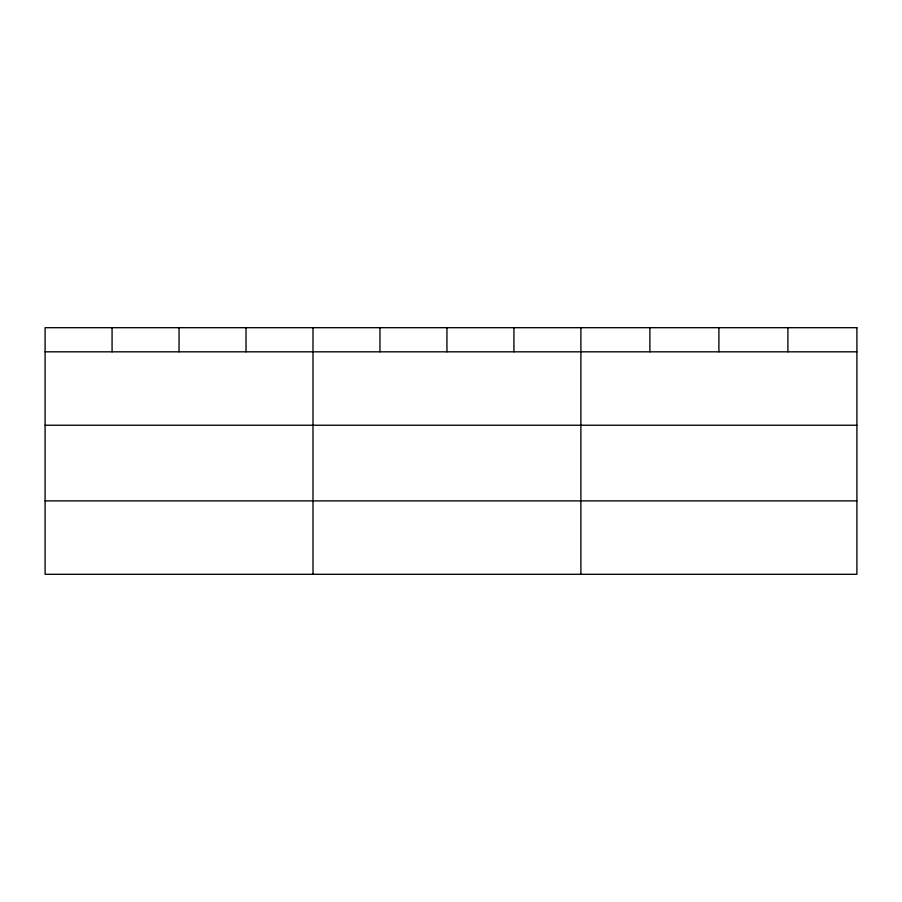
<?xml version="1.0" encoding="UTF-8"?>
<svg xmlns="http://www.w3.org/2000/svg" width="902" height="902" viewBox="0 0 902 902"><rect width="100%" height="100%" fill="white"/><g stroke="black" fill="none" stroke-linecap="round" stroke-linejoin="round"><path stroke-width="1.35" d="M45.1 351.825L856.9 351.825M45.1 425.237L856.9 425.237M45.1 500.892L856.9 500.892M787.897 327.697L787.897 351.825M718.894 327.697L718.894 351.825M649.891 327.697L649.891 351.825M580.888 327.697L580.888 574.303M513.914 327.697L513.914 351.825M446.941 327.697L446.941 351.825M379.967 327.697L379.967 351.825M312.994 327.697L312.994 574.303M246.02 327.697L246.02 351.825M179.047 327.697L179.047 351.825M112.073 327.697L112.073 351.825M856.9 327.697L45.1 327.697L45.1 574.303L856.9 574.303L856.9 327.697"/></g></svg>
